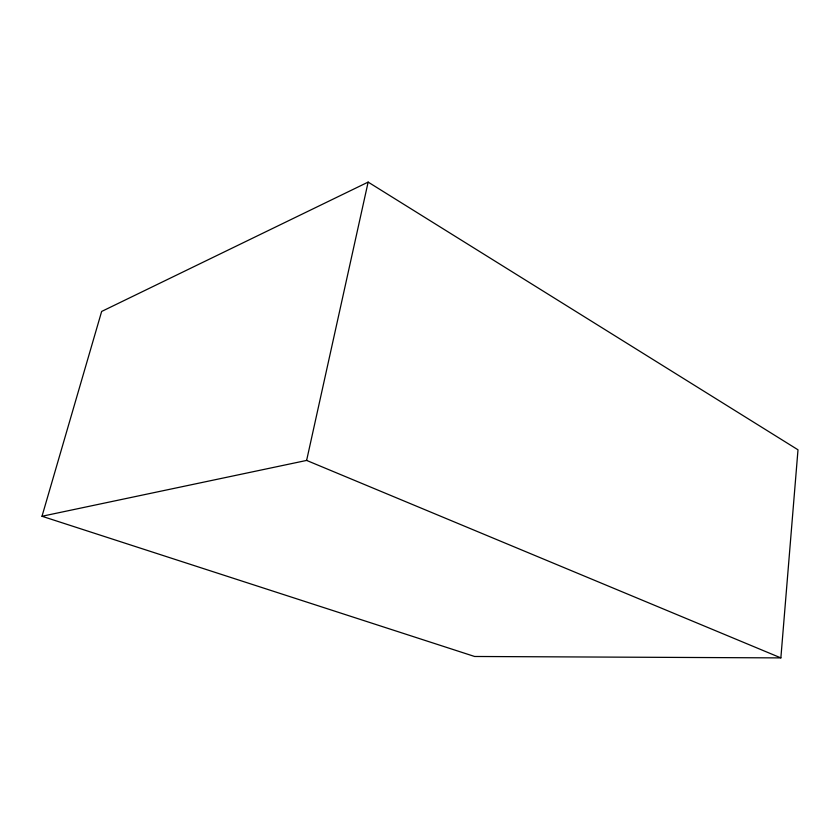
<?xml version="1.0" encoding="UTF-8"?>
<svg xmlns="http://www.w3.org/2000/svg" width="840" height="840" viewBox="0 0 840 840"><rect width="100%" height="100%" fill="white"/><g stroke="black" fill="none" stroke-linecap="round" stroke-linejoin="round"><path stroke-width="1.26" d="M780.864 657.899L798 449.799L368.141 182.102L101.651 311.451L42 516.264L474.621 656.481L780.864 657.899L306.621 460.425L42 516.264M306.621 460.425L368.141 182.102"/></g></svg>
